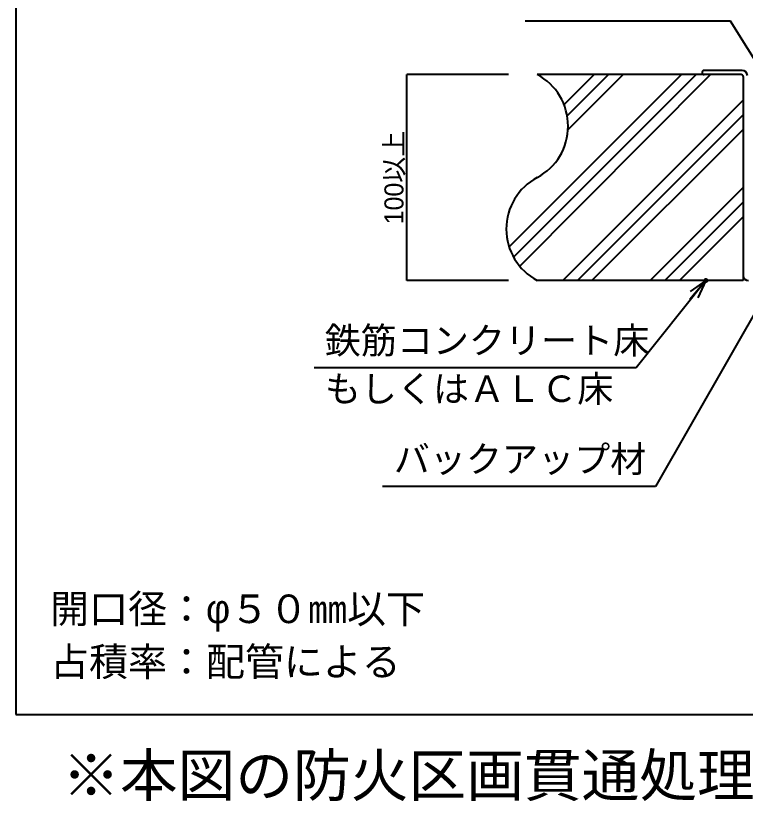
# Model space of a CAD drawing. Extents: x 443 to 1217, y -1921 to -677.
# Drawn here: x 442.7 to 511.6, y -1199.8 to -1125.4 of the extents above; entities that cross this region are included whole.
import ezdxf
from ezdxf.enums import TextEntityAlignment as Align

# ---------------------------------------------------------------- set-up
doc = ezdxf.new("R2010")
doc.units = 0
doc.header["$MEASUREMENT"] = 0
doc.layers.get('0').update_dxf_attribs({"linetype": 'CONTINUOUS'})
for name, color, linetype in [('1', 7, 'CONTINUOUS'), ('10', 7, 'CONTINUOUS'), ('2', 2, 'CONTINUOUS'), ('25', 7, 'CONTINUOUS'), ('3', 8, 'CONTINUOUS')]:
    doc.layers.add(name, color=color, linetype=linetype)
doc.styles.get("Standard").update_dxf_attribs({"font": 'MS PGothic.ttf'})
doc.styles.add('ｽﾀｲﾙ2', font='MS PGothic.ttf')

msp = doc.modelspace()

# ---------------------------------------------------------------- linework, layer by layer
at = {"color": 7, "linetype": 'Continuous'}
for p, q in [((510.242, -1125.977), (490.833, -1125.977)), ((514.196, -1132.282), (510.242, -1125.977)), ((515.242, -1148.817), (503.162, -1169.972)), ((507.922, -1150.495), (501.323, -1158.748)), ((501.323, -1158.748), (470.867, -1158.748)), ((503.162, -1169.972), (477.352, -1169.972))]:
    msp.add_line(p, q, dxfattribs=at)
at = {"color": 0}
for q in [(506.408, -1152.276), (506.429, -1151.526), (507.144, -1152.135)]:
    msp.add_line((507.922, -1150.495), q, dxfattribs=at)
at = {"color": 8, "const_width": 0.234}
msp.add_lwpolyline([(508.037, -1150.516, 1), (507.807, -1150.474, 1), (508.037, -1150.516)], format="xyb", dxfattribs=at)
at = {"layer": '10', "color": 7, "linetype": 'Continuous'}
for p, q in [((489.262, -1131.016), (479.642, -1131.016)), ((479.642, -1150.495), (479.642, -1131.016)), ((489.262, -1150.495), (479.642, -1150.495))]:
    msp.add_line(p, q, dxfattribs=at)
at = {"layer": '2', "color": 8, "linetype": 'Continuous'}
for p, q in [((489.312, -1147.314), (505.609, -1131.016)), ((489.726, -1148.277), (506.987, -1131.016)), ((490.317, -1149.148), (508.368, -1131.016)), ((497.345, -1131.016), (494.504, -1133.857)), ((498.722, -1131.016), (494.807, -1134.931)), ((500.1, -1131.016), (494.879, -1136.236)), ((511.447, -1133.442), (494.395, -1150.495)), ((511.447, -1134.819), (495.772, -1150.495)), ((511.447, -1136.197), (497.149, -1150.495)), ((502.659, -1150.495), (511.447, -1141.706)), ((504.036, -1150.495), (511.447, -1143.083)), ((505.413, -1150.495), (511.447, -1144.461))]:
    msp.add_line(p, q, dxfattribs=at)
at = {"layer": '2', "color": 2, "linetype": 'Continuous'}
for p, q in [((511.253, -1131.016), (491.969, -1131.016)), ((511.447, -1150.495), (491.969, -1150.495))]:
    msp.add_line(p, q, dxfattribs=at)
for centre, start, end in [((489.372, -1135.886), 298.07249, 61.92751), ((494.566, -1145.625), 118.07248, 241.92751)]:
    msp.add_arc(centre, 5.519, start, end, dxfattribs=at)
at = {"layer": '25', "color": 4}
for p, q in [((442.666, -677.268), (442.666, -1191.556)), ((442.666, -1191.556), (1210.905, -1191.556))]:
    msp.add_line(p, q, dxfattribs=at)
at = {"layer": '3', "color": 3, "linetype": 'Continuous'}
msp.add_line((511.35, -1130.626), (507.746, -1130.626), dxfattribs=at)
at = {"layer": '3', "color": 2, "linetype": 'Continuous'}
msp.add_line((511.447, -1131.211), (511.447, -1150.495), dxfattribs=at)
at = {"layer": '3', "color": 3, "linetype": 'Continuous'}
for centre, radius, start, end in [((507.746, -1130.821), 0.195, 90, 270), ((511.253, -1131.211), 0.195, 0, 90), ((511.35, -1131.113), 0.487, 0, 90), ((511.934, -1150.008), 0.487, 180, 270)]:
    msp.add_arc(centre, radius, start, end, dxfattribs=at)

# ---------------------------------------------------------------- texts
at = {"layer": '1', "color": 7, "linetype": 'Continuous', "style": 'ｽﾀｲﾙ2'}
for s, p in [('開口径：φ５０㎜以下', (445.921, -1182.903)), ('占積率：配管による', (445.921, -1187.903))]:
    msp.add_text(s, height=2.7, dxfattribs=at).set_placement(p)
at = {"layer": '10', "color": 7, "linetype": 'Continuous', "insert": (478.526, -1140.755), "char_height": 1.8, "attachment_point": 5, "rotation": 90}
msp.add_mtext('\\A1;100以上', dxfattribs=at)
at = {"layer": '10', "linetype": 'Continuous', "style": 'ｽﾀｲﾙ2'}
for tag, p in [('鉄筋コンクリート床', (471.874, -1158.163)), ('もしくはＡＬＣ床', (471.888, -1162.735)), ('バックアップ材', (478.413, -1169.387))]:
    msp.add_attdef(tag, text='', height=2.5, dxfattribs=at).set_placement(p, align=Align.BOTTOM_LEFT)
at = {"layer": '25', "style": 'ｽﾀｲﾙ2'}
msp.add_text('※本図の防火区画貫通処理部仕様・大臣認定番号はネグロス電工製品を対象として記載しているが、相当品で大臣認定を受けた製品であればよいものとする。', height=4, dxfattribs=at).set_placement((447.063, -1199.296))

doc.saveas('drawing.dxf')
